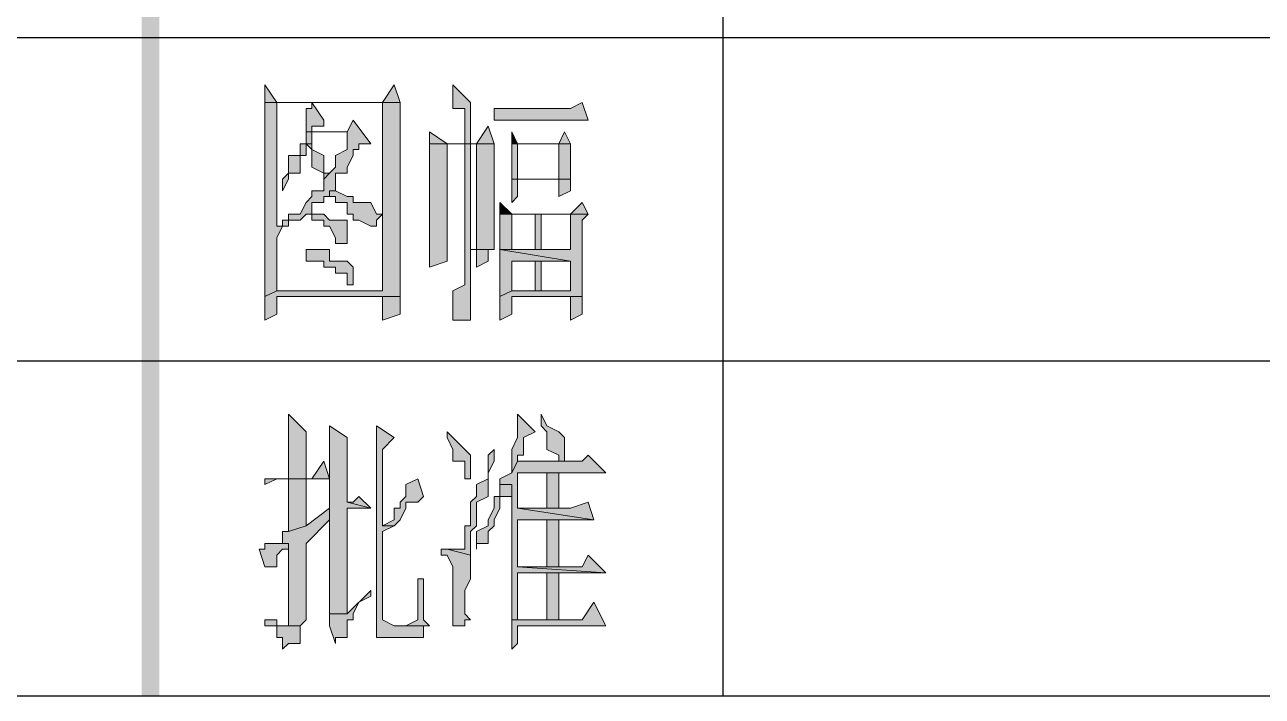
# Model space of a CAD drawing. Header units: millimetres. Extents: x 20 to 821, y 1 to 1134.
# Drawn here: x 619.4 to 657.32, y 0.5 to 21.07 of the extents above; entities that cross this region are included whole.
import ezdxf

# ---------------------------------------------------------------- set-up
doc = ezdxf.new("R2010")
doc.units = ezdxf.units.MM
doc.layers.add('1', color=7, linetype='Continuous')

msp = doc.modelspace()

# ---------------------------------------------------------------- hatches: boundary and pattern name
h = msp.add_hatch(color=0)
h.dxf.hatch_style = 2
h.paths.add_polyline_path([(623.52, 39.741732), (622.98, 39.741732), (623.52, 0.501732)])
h = msp.add_hatch(color=0)
h.dxf.hatch_style = 2
h.paths.add_polyline_path([(622.98, 39.741732), (623.52, 0.501732), (622.98, 0.501732)])
h = msp.add_hatch(color=0)
h.dxf.hatch_style = 2
h.paths.add_polyline_path([(626.76, 19.221732), (626.76, 18.681732), (627.12, 18.681732)])
h = msp.add_hatch(color=0)
h.dxf.hatch_style = 2
h.paths.add_polyline_path([(630.72, 19.221732), (630.36, 18.681732), (626.76, 18.681732), (626.76, 18.501732), (626.76, 12.741732), (627.12, 12.921732), (627.12, 14.541732), (627.3, 14.901732), (627.12, 14.901732), (627.12, 18.681732), (630.9, 18.681732)])
h = msp.add_hatch(color=0)
h.dxf.hatch_style = 2
h.paths.add_polyline_path([(632.52, 19.221732), (632.52, 18.501732), (632.88, 18.501732), (632.88, 17.421732), (633.06, 17.421732), (633.06, 18.681732)])
h = msp.add_hatch(color=0)
h.dxf.hatch_style = 2
h.paths.add_polyline_path([(630.9, 18.681732), (630.36, 18.681732), (630.36, 12.921732), (627.12, 12.921732), (626.76, 12.741732), (626.76, 12.021732), (627.12, 12.201732), (627.12, 12.741732), (630.36, 12.741732), (630.9, 12.741732), (630.9, 12.921732)])
h = msp.add_hatch(color=0)
h.dxf.hatch_style = 2
h.paths.add_polyline_path([(628.2, 18.681732), (628.2, 18.501732), (628.02, 18.501732), (628.02, 17.781732), (628.2, 17.781732), (628.2, 17.961732), (628.56, 17.961732), (628.56, 18.141732)])
h = msp.add_hatch(color=0)
h.dxf.hatch_style = 2
h.paths.add_polyline_path([(636.48, 18.681732), (636.12, 18.501732), (633.78, 18.501732), (633.78, 18.141732), (636.66, 18.141732)])
h = msp.add_hatch(color=0)
h.dxf.hatch_style = 2
h.paths.add_polyline_path([(629.46, 18.141732), (629.28, 17.781732), (628.02, 17.781732), (629.28, 17.781732), (629.28, 17.241732), (628.92, 17.061732), (628.92, 16.701732), (628.74, 16.521732), (628.56, 16.341732), (628.56, 15.981732), (628.2, 15.981732), (628.2, 15.801732), (628.02, 15.621732), (627.84, 15.261732), (627.48, 15.261732), (627.48, 15.081732), (627.3, 15.081732), (627.3, 14.901732), (627.12, 14.901732), (627.48, 14.901732), (627.48, 15.081732), (627.84, 15.081732), (628.02, 15.261732), (628.2, 15.261732), (628.2, 15.621732), (628.56, 15.621732), (628.56, 15.801732), (628.74, 15.801732), (628.74, 15.981732), (628.92, 15.981732), (628.92, 16.341732), (628.92, 16.521732), (629.28, 16.521732), (629.28, 16.701732), (629.46, 17.061732), (629.46, 17.241732), (629.64, 17.241732), (629.64, 17.421732), (630, 17.421732)])
h = msp.add_hatch(color=0)
h.dxf.hatch_style = 2
h.paths.add_polyline_path([(633.6, 17.961732), (633.24, 17.421732), (632.34, 17.421732), (633.78, 17.421732)])
h = msp.add_hatch(color=0)
h.dxf.hatch_style = 2
h.paths.add_polyline_path([(628.02, 17.781732), (628.02, 17.421732), (627.84, 17.421732), (627.84, 17.061732), (627.48, 17.061732), (627.48, 16.521732), (627.3, 16.341732), (627.3, 15.981732), (627.48, 16.341732), (627.48, 16.521732), (627.84, 16.521732), (627.84, 17.061732), (628.02, 17.061732), (628.02, 17.421732), (628.2, 17.421732), (628.2, 17.781732), (629.28, 17.781732)])
h = msp.add_hatch(color=0)
h.dxf.hatch_style = 2
h.paths.add_polyline_path([(631.8, 17.781732), (631.8, 17.421732), (633.24, 17.421732), (633.24, 14.181732), (633.78, 14.181732), (633.78, 17.421732), (632.34, 17.421732)])
h = msp.add_hatch(color=0)
h.dxf.hatch_style = 2
h.paths.add_polyline_path([(634.32, 17.781732), (634.32, 17.421732), (634.5, 17.421732)])
h = msp.add_hatch(color=0)
h.dxf.hatch_style = 2
h.paths.add_polyline_path([(635.94, 17.781732), (635.76, 17.421732), (634.32, 17.421732), (634.32, 17.241732), (634.32, 16.341732), (634.5, 16.341732), (634.5, 17.421732), (635.76, 17.421732), (636.12, 17.421732)])
h = msp.add_hatch(color=0)
h.dxf.hatch_style = 2
h.paths.add_polyline_path([(628.2, 17.421732), (628.02, 17.421732), (628.2, 17.241732), (628.2, 16.701732), (628.56, 16.521732), (628.56, 16.341732), (628.74, 16.521732), (628.56, 16.521732), (628.56, 16.701732), (628.56, 17.061732), (628.2, 17.241732)])
h = msp.add_hatch(color=0)
h.dxf.hatch_style = 2
h.paths.add_polyline_path([(631.8, 17.421732), (631.8, 13.641732), (632.34, 13.821732), (632.34, 17.421732), (632.88, 17.421732), (633.24, 17.421732)])
h = msp.add_hatch(color=0)
h.dxf.hatch_style = 2
h.paths.add_polyline_path([(633.06, 17.421732), (632.88, 17.421732), (632.88, 13.641732), (632.88, 13.101732), (632.52, 12.921732), (632.52, 12.021732), (633.06, 12.021732)])
h = msp.add_hatch(color=0)
h.dxf.hatch_style = 2
h.paths.add_polyline_path([(636.12, 17.421732), (635.76, 17.421732), (635.76, 16.341732), (634.32, 16.341732), (634.32, 15.981732), (634.32, 15.621732), (634.5, 15.801732), (634.5, 16.341732), (635.76, 16.341732), (636.12, 16.341732), (636.12, 16.521732)])
h = msp.add_hatch(color=0)
h.dxf.hatch_style = 2
h.paths.add_polyline_path([(636.12, 16.341732), (635.76, 16.341732), (635.76, 15.801732), (636.12, 15.981732)])
h = msp.add_hatch(color=0)
h.dxf.hatch_style = 2
h.paths.add_polyline_path([(628.92, 15.981732), (628.74, 15.981732), (628.74, 15.801732), (628.92, 15.801732), (628.92, 15.621732), (629.28, 15.621732), (629.28, 15.261732), (629.46, 15.261732), (629.46, 15.081732), (629.64, 15.081732), (630, 14.901732), (630.18, 14.901732), (630.18, 15.081732), (630.36, 15.261732), (630.18, 15.261732), (630, 15.621732), (629.64, 15.621732), (629.46, 15.621732), (629.46, 15.801732), (629.28, 15.801732)])
h = msp.add_hatch(color=0)
h.dxf.hatch_style = 2
h.paths.add_polyline_path([(633.96, 15.621732), (633.96, 15.261732), (634.32, 15.261732)])
h = msp.add_hatch(color=0)
h.dxf.hatch_style = 2
h.paths.add_polyline_path([(636.48, 15.621732), (636.12, 15.261732), (633.96, 15.261732), (633.96, 15.081732), (633.96, 14.181732), (634.32, 14.181732), (634.32, 15.261732), (635.04, 15.261732), (636.66, 15.261732)])
h = msp.add_hatch(color=0)
h.dxf.hatch_style = 2
h.paths.add_polyline_path([(628.2, 15.261732), (628.2, 15.081732), (628.56, 15.081732), (628.56, 14.901732), (628.74, 14.901732), (628.92, 14.541732), (628.92, 14.361732), (629.28, 14.361732), (629.28, 15.081732), (628.92, 15.081732), (628.74, 15.081732), (628.56, 15.261732)])
h = msp.add_hatch(color=0)
h.dxf.hatch_style = 2
h.paths.add_polyline_path([(636.66, 15.261732), (635.04, 15.261732), (636.12, 15.261732), (636.12, 14.181732), (635.22, 14.181732), (633.96, 14.181732), (636.12, 13.821732), (636.12, 12.921732), (635.22, 12.921732), (634.32, 12.921732), (633.96, 12.741732), (633.96, 12.021732), (634.32, 12.201732), (634.32, 12.741732), (636.12, 12.741732), (636.48, 12.741732), (636.48, 12.921732), (636.48, 13.461732), (636.48, 15.081732)])
h = msp.add_hatch(color=0)
h.dxf.hatch_style = 2
h.paths.add_polyline_path([(635.04, 15.261732), (635.04, 14.181732), (635.22, 14.181732), (635.22, 15.261732), (636.12, 15.261732)])
h = msp.add_hatch(color=0)
h.dxf.hatch_style = 2
h.paths.add_polyline_path([(628.02, 14.181732), (628.02, 13.821732), (628.2, 13.821732), (628.56, 13.821732), (628.56, 13.641732), (628.92, 13.641732), (628.92, 13.461732), (629.28, 13.461732), (629.28, 13.101732), (629.46, 13.101732), (629.46, 13.461732), (629.46, 13.641732), (629.28, 13.821732), (628.74, 13.821732), (628.74, 14.181732)])
h = msp.add_hatch(color=0)
h.dxf.hatch_style = 2
h.paths.add_polyline_path([(633.06, 14.361732), (633.06, 14.181732), (633.24, 14.181732), (633.24, 13.641732), (633.6, 13.821732), (633.6, 14.181732), (633.78, 14.181732), (633.06, 14.181732)])
h = msp.add_hatch(color=0)
h.dxf.hatch_style = 2
h.paths.add_polyline_path([(633.96, 14.181732), (633.96, 12.741732), (634.32, 12.921732), (634.32, 13.821732), (635.04, 13.821732), (636.12, 13.821732)])
h = msp.add_hatch(color=0)
h.dxf.hatch_style = 2
h.paths.add_polyline_path([(635.04, 12.921732), (635.22, 12.921732), (635.22, 13.821732), (635.04, 13.821732)])
h = msp.add_hatch(color=0)
h.dxf.hatch_style = 2
h.paths.add_polyline_path([(630.9, 12.741732), (630.36, 12.741732), (630.36, 12.021732), (630.9, 12.201732)])
h = msp.add_hatch(color=0)
h.dxf.hatch_style = 2
h.paths.add_polyline_path([(636.48, 12.741732), (636.12, 12.741732), (636.12, 12.021732), (636.48, 12.201732)])
h = msp.add_hatch(color=0)
h.dxf.hatch_style = 2
h.paths.add_polyline_path([(627.48, 9.141732), (627.48, 7.161732), (628.02, 7.161732), (628.02, 8.601732)])
h = msp.add_hatch(color=0)
h.dxf.hatch_style = 2
h.paths.add_polyline_path([(634.5, 9.141732), (634.5, 8.421732), (634.32, 8.061732), (634.32, 7.341732), (634.5, 7.701732), (634.5, 7.881732), (634.68, 7.881732), (634.68, 8.421732), (635.04, 8.601732)])
h = msp.add_hatch(color=0)
h.dxf.hatch_style = 2
h.paths.add_polyline_path([(635.22, 9.141732), (635.22, 8.781732), (635.4, 8.601732), (635.4, 8.061732), (635.76, 7.881732), (635.76, 7.701732), (635.94, 7.701732), (635.94, 8.421732), (635.76, 8.601732), (635.4, 8.781732)])
h = msp.add_hatch(color=0)
h.dxf.hatch_style = 2
h.paths.add_polyline_path([(628.74, 8.781732), (628.74, 3.021732), (629.28, 3.021732), (629.28, 6.261732), (630, 6.261732), (629.28, 6.441732), (629.28, 8.421732)])
h = msp.add_hatch(color=0)
h.dxf.hatch_style = 2
h.paths.add_polyline_path([(630.18, 8.781732), (630.18, 2.301732), (630.36, 2.301732), (631.62, 2.301732), (631.62, 2.661732), (630.72, 2.661732), (630.36, 2.841732), (630.36, 5.541732), (630.72, 5.721732), (630.36, 5.721732), (630.36, 8.061732), (630.72, 8.421732)])
h = msp.add_hatch(color=0)
h.dxf.hatch_style = 2
h.paths.add_polyline_path([(632.34, 8.601732), (632.34, 8.421732), (632.52, 8.061732), (632.52, 7.701732), (632.88, 7.701732), (632.88, 7.161732), (633.06, 7.161732), (633.06, 7.881732), (632.88, 8.061732), (632.52, 8.421732)])
h = msp.add_hatch(color=0)
h.dxf.hatch_style = 2
h.paths.add_polyline_path([(633.78, 8.061732), (633.6, 7.881732), (633.6, 7.161732), (633.24, 6.981732), (633.24, 6.621732), (633.06, 6.441732), (633.06, 5.721732), (632.88, 5.721732), (632.88, 5.001732), (632.52, 5.001732), (632.34, 5.001732), (633.06, 4.821732), (633.06, 5.001732), (633.06, 5.541732), (633.24, 5.721732), (633.24, 6.441732), (633.6, 6.621732), (633.6, 7.341732), (633.78, 7.701732)])
h = msp.add_hatch(color=0)
h.dxf.hatch_style = 2
h.paths.add_polyline_path([(628.56, 7.701732), (628.2, 7.161732), (626.76, 7.161732), (626.76, 6.981732), (627.12, 7.161732), (628.74, 7.161732)])
h = msp.add_hatch(color=0)
h.dxf.hatch_style = 2
h.paths.add_polyline_path([(636.66, 7.881732), (636.48, 7.701732), (634.5, 7.701732), (634.32, 7.341732), (633.96, 7.161732), (633.96, 6.981732), (634.32, 6.981732), (634.32, 2.841732), (635.76, 2.841732), (634.5, 2.841732), (634.5, 4.281732), (637.2, 4.281732), (634.5, 4.461732), (634.5, 5.901732), (635.4, 5.901732), (636.84, 5.901732), (634.5, 6.261732), (634.5, 7.341732), (635.4, 7.341732), (637.2, 7.341732)])
h = msp.add_hatch(color=0)
h.dxf.hatch_style = 2
h.paths.add_polyline_path([(635.4, 6.261732), (635.76, 6.261732), (635.76, 7.341732), (635.4, 7.341732)])
h = msp.add_hatch(color=0)
h.dxf.hatch_style = 2
h.paths.add_polyline_path([(628.02, 7.161732), (627.48, 7.161732), (627.48, 5.541732), (628.02, 5.721732)])
h = msp.add_hatch(color=0)
h.dxf.hatch_style = 2
h.paths.add_polyline_path([(631.44, 7.161732), (631.08, 6.981732), (631.08, 6.621732), (630.9, 6.441732), (630.9, 6.261732), (630.72, 6.261732), (630.72, 5.901732), (630.36, 5.721732), (630.72, 5.721732), (630.9, 5.901732), (631.08, 6.261732), (631.08, 6.441732), (631.44, 6.441732), (631.62, 6.621732)])
h = msp.add_hatch(color=0)
h.dxf.hatch_style = 2
h.paths.add_polyline_path([(633.96, 6.981732), (633.96, 6.621732), (633.78, 6.621732), (633.78, 6.261732), (633.6, 5.901732), (633.6, 5.721732), (633.24, 5.541732), (633.24, 5.001732), (633.24, 5.181732), (633.6, 5.181732), (633.6, 5.541732), (633.78, 5.721732), (633.78, 5.901732), (633.96, 6.261732), (633.96, 6.621732), (634.32, 6.621732), (634.32, 6.981732)])
h = msp.add_hatch(color=0)
h.dxf.hatch_style = 2
h.paths.add_polyline_path([(629.64, 6.621732), (629.46, 6.441732), (629.28, 6.441732), (630, 6.261732)])
h = msp.add_hatch(color=0)
h.dxf.hatch_style = 2
h.paths.add_polyline_path([(628.74, 6.261732), (628.02, 5.721732), (627.48, 5.541732), (627.3, 5.541732), (627.3, 5.181732), (627.12, 5.181732), (627.48, 5.181732), (627.48, 2.661732), (627.3, 2.661732), (627.84, 2.661732), (628.02, 2.841732), (628.02, 5.181732), (628.74, 5.901732)])
h = msp.add_hatch(color=0)
h.dxf.hatch_style = 2
h.paths.add_polyline_path([(636.66, 6.441732), (636.12, 6.261732), (634.5, 6.261732), (636.84, 5.901732)])
h = msp.add_hatch(color=0)
h.dxf.hatch_style = 2
h.paths.add_polyline_path([(635.4, 4.461732), (635.76, 4.461732), (635.76, 5.901732), (635.4, 5.901732)])
h = msp.add_hatch(color=0)
h.dxf.hatch_style = 2
h.paths.add_polyline_path([(627.12, 5.181732), (626.76, 5.181732), (626.76, 5.001732), (626.58, 5.001732), (626.76, 4.461732), (627.12, 4.461732), (627.12, 4.821732), (627.3, 5.001732), (627.48, 5.001732), (627.48, 5.181732)])
h = msp.add_hatch(color=0)
h.dxf.hatch_style = 2
h.paths.add_polyline_path([(632.16, 5.001732), (632.16, 4.821732), (632.34, 4.821732), (632.52, 4.461732), (632.52, 2.661732), (632.88, 2.661732), (632.88, 2.841732), (633.06, 2.841732), (632.88, 3.021732), (632.88, 3.741732), (633.06, 4.101732), (633.06, 4.821732), (632.34, 5.001732)])
h = msp.add_hatch(color=0)
h.dxf.hatch_style = 2
h.paths.add_polyline_path([(636.66, 4.821732), (636.48, 4.461732), (634.5, 4.461732), (637.2, 4.281732)])
h = msp.add_hatch(color=0)
h.dxf.hatch_style = 2
h.paths.add_polyline_path([(635.76, 4.281732), (635.4, 4.281732), (635.4, 2.841732), (634.5, 2.841732), (635.76, 2.841732)])
h = msp.add_hatch(color=0)
h.dxf.hatch_style = 2
h.paths.add_polyline_path([(631.62, 4.101732), (631.44, 4.101732), (631.44, 3.741732), (631.44, 2.841732), (631.08, 2.661732), (631.8, 2.661732), (631.62, 2.841732)])
h = msp.add_hatch(color=0)
h.dxf.hatch_style = 2
h.paths.add_polyline_path([(630, 3.741732), (629.28, 3.021732), (628.74, 3.021732), (628.74, 2.841732), (628.74, 2.661732), (628.92, 2.121732), (628.92, 2.301732), (629.28, 2.301732), (629.28, 2.841732), (629.46, 2.841732), (629.46, 3.021732), (629.64, 3.381732), (630, 3.561732)])
h = msp.add_hatch(color=0)
h.dxf.hatch_style = 2
h.paths.add_polyline_path([(636.84, 3.381732), (636.48, 2.841732), (634.32, 2.841732), (634.32, 2.661732), (634.32, 1.941732), (634.5, 2.121732), (634.5, 2.661732), (637.2, 2.661732)])
h = msp.add_hatch(color=0)
h.dxf.hatch_style = 2
h.paths.add_polyline_path([(626.76, 2.841732), (626.76, 2.661732), (627.12, 2.661732), (627.12, 2.301732), (627.3, 2.301732), (627.3, 1.941732), (627.48, 2.121732), (627.84, 2.121732), (627.84, 2.301732), (627.84, 2.661732), (627.3, 2.661732), (627.12, 2.661732), (627.12, 2.841732)])

# ---------------------------------------------------------------- linework, layer by layer
at = {"layer": '1', "color": 0, "lineweight": 25}
for points in [[(20.16, 1133.601732), (821.16, 1133.601732), (821.16, 0.501732), (20.16, 0.501732), (20.16, 1133.601732)], [(640.8, 0.501732), (640.8, 39.741732)], [(689.04, 20.661732), (557.64, 20.661732)], [(689.04, 10.761732), (557.64, 10.761732)]]:
    msp.add_lwpolyline(points, dxfattribs=at)
at = {"layer": '1', "color": 0, "lineweight": 5}
for points in [[(626.76, 19.221732), (626.76, 18.681732), (627.12, 18.681732), (626.76, 19.221732)], [(630.72, 19.221732), (630.36, 18.681732), (626.76, 18.681732), (626.76, 18.501732), (626.76, 12.741732), (627.12, 12.921732), (627.12, 14.541732), (627.3, 14.901732), (627.12, 14.901732), (627.12, 18.681732), (630.9, 18.681732), (630.72, 19.221732)], [(632.52, 19.221732), (632.52, 18.501732), (632.88, 18.501732), (632.88, 17.421732), (633.06, 17.421732), (633.06, 18.681732), (632.52, 19.221732)], [(630.9, 18.681732), (630.36, 18.681732), (630.36, 12.921732), (627.12, 12.921732), (626.76, 12.741732), (626.76, 12.021732), (627.12, 12.201732), (627.12, 12.741732), (630.36, 12.741732), (630.9, 12.741732), (630.9, 12.921732), (630.9, 18.681732)], [(628.2, 18.681732), (628.2, 18.501732), (628.02, 18.501732), (628.02, 17.781732), (628.2, 17.781732), (628.2, 17.961732), (628.56, 17.961732), (628.56, 18.141732), (628.2, 18.681732)], [(636.48, 18.681732), (636.12, 18.501732), (633.78, 18.501732), (633.78, 18.141732), (636.66, 18.141732), (636.48, 18.681732)], [(629.46, 18.141732), (629.28, 17.781732), (628.02, 17.781732), (629.28, 17.781732), (629.28, 17.241732), (628.92, 17.061732), (628.92, 16.701732), (628.74, 16.521732), (628.56, 16.341732), (628.56, 15.981732), (628.2, 15.981732), (628.2, 15.801732), (628.02, 15.621732), (627.84, 15.261732), (627.48, 15.261732), (627.48, 15.081732), (627.3, 15.081732), (627.3, 14.901732), (627.12, 14.901732), (627.48, 14.901732), (627.48, 15.081732), (627.84, 15.081732), (628.02, 15.261732), (628.2, 15.261732), (628.2, 15.621732), (628.56, 15.621732), (628.56, 15.801732), (628.74, 15.801732), (628.74, 15.981732), (628.92, 15.981732), (628.92, 16.341732), (628.92, 16.521732), (629.28, 16.521732), (629.28, 16.701732), (629.46, 17.061732), (629.46, 17.241732), (629.64, 17.241732), (629.64, 17.421732), (630, 17.421732), (629.46, 18.141732)], [(633.6, 17.961732), (633.24, 17.421732), (632.34, 17.421732), (633.78, 17.421732), (633.6, 17.961732)], [(628.02, 17.781732), (628.02, 17.421732), (627.84, 17.421732), (627.84, 17.061732), (627.48, 17.061732), (627.48, 16.521732), (627.3, 16.341732), (627.3, 15.981732), (627.48, 16.341732), (627.48, 16.521732), (627.84, 16.521732), (627.84, 17.061732), (628.02, 17.061732), (628.02, 17.421732), (628.2, 17.421732), (628.2, 17.781732), (628.2, 17.781732), (629.28, 17.781732), (628.02, 17.781732)], [(631.8, 17.781732), (631.8, 17.421732), (633.24, 17.421732), (633.24, 14.181732), (633.78, 14.181732), (633.78, 17.421732), (632.34, 17.421732), (631.8, 17.781732)], [(634.32, 17.781732), (634.32, 17.421732), (634.5, 17.421732), (634.32, 17.781732)], [(635.94, 17.781732), (635.76, 17.421732), (634.32, 17.421732), (634.32, 17.241732), (634.32, 16.341732), (634.5, 16.341732), (634.5, 17.421732), (635.76, 17.421732), (636.12, 17.421732), (635.94, 17.781732)], [(628.2, 17.421732), (628.02, 17.421732), (628.2, 17.241732), (628.2, 16.701732), (628.56, 16.521732), (628.56, 16.341732), (628.74, 16.521732), (628.56, 16.521732), (628.56, 16.701732), (628.56, 17.061732), (628.2, 17.241732), (628.2, 17.421732)], [(631.8, 17.421732), (631.8, 13.641732), (632.34, 13.821732), (632.34, 17.421732), (632.88, 17.421732), (633.24, 17.421732), (631.8, 17.421732)], [(633.06, 17.421732), (632.88, 17.421732), (632.88, 13.641732), (632.88, 13.101732), (632.52, 12.921732), (632.52, 12.021732), (633.06, 12.021732), (633.06, 17.421732)], [(636.12, 17.421732), (635.76, 17.421732), (635.76, 16.341732), (634.32, 16.341732), (634.32, 15.981732), (634.32, 15.621732), (634.5, 15.801732), (634.5, 16.341732), (635.76, 16.341732), (636.12, 16.341732), (636.12, 16.521732), (636.12, 17.421732)], [(636.12, 16.341732), (635.76, 16.341732), (635.76, 15.801732), (636.12, 15.981732), (636.12, 16.341732)], [(628.92, 15.981732), (628.74, 15.981732), (628.74, 15.801732), (628.92, 15.801732), (628.92, 15.621732), (629.28, 15.621732), (629.28, 15.261732), (629.46, 15.261732), (629.46, 15.081732), (629.64, 15.081732), (630, 14.901732), (630.18, 14.901732), (630.18, 15.081732), (630.36, 15.261732), (630.18, 15.261732), (630, 15.621732), (629.64, 15.621732), (629.46, 15.621732), (629.46, 15.801732), (629.28, 15.801732), (628.92, 15.981732)], [(633.96, 15.621732), (633.96, 15.261732), (634.32, 15.261732), (633.96, 15.621732)], [(636.48, 15.621732), (636.12, 15.261732), (633.96, 15.261732), (633.96, 15.081732), (633.96, 14.181732), (634.32, 14.181732), (634.32, 15.261732), (635.04, 15.261732), (636.66, 15.261732), (636.48, 15.621732)], [(628.2, 15.261732), (628.2, 15.081732), (628.56, 15.081732), (628.56, 14.901732), (628.74, 14.901732), (628.92, 14.541732), (628.92, 14.361732), (629.28, 14.361732), (629.28, 15.081732), (628.92, 15.081732), (628.74, 15.081732), (628.56, 15.261732), (628.2, 15.261732)], [(636.66, 15.261732), (635.04, 15.261732), (636.12, 15.261732), (636.12, 14.181732), (635.22, 14.181732), (633.96, 14.181732), (636.12, 13.821732), (636.12, 12.921732), (635.22, 12.921732), (634.32, 12.921732), (633.96, 12.741732), (633.96, 12.021732), (634.32, 12.201732), (634.32, 12.741732), (636.12, 12.741732), (636.48, 12.741732), (636.48, 12.921732), (636.48, 13.461732), (636.48, 13.461732), (636.48, 15.081732), (636.66, 15.261732)], [(635.04, 15.261732), (635.04, 14.181732), (635.22, 14.181732), (635.22, 15.261732), (636.12, 15.261732), (635.04, 15.261732)], [(628.02, 14.181732), (628.02, 13.821732), (628.2, 13.821732), (628.56, 13.821732), (628.56, 13.641732), (628.92, 13.641732), (628.92, 13.461732), (629.28, 13.461732), (629.28, 13.101732), (629.46, 13.101732), (629.46, 13.461732), (629.46, 13.641732), (629.28, 13.821732), (629.28, 13.821732), (628.74, 13.821732), (628.74, 14.181732), (628.02, 14.181732)], [(633.06, 14.361732), (633.06, 14.181732), (633.24, 14.181732), (633.24, 13.641732), (633.6, 13.821732), (633.6, 14.181732), (633.78, 14.181732), (633.06, 14.181732), (633.06, 14.361732)], [(633.96, 14.181732), (633.96, 12.741732), (634.32, 12.921732), (634.32, 13.821732), (635.04, 13.821732), (636.12, 13.821732), (633.96, 14.181732)], [(635.04, 12.921732), (635.22, 12.921732), (635.22, 13.821732), (635.04, 13.821732), (635.04, 12.921732)], [(630.9, 12.741732), (630.36, 12.741732), (630.36, 12.021732), (630.9, 12.201732), (630.9, 12.741732)], [(636.48, 12.741732), (636.12, 12.741732), (636.12, 12.021732), (636.48, 12.201732), (636.48, 12.741732)], [(627.48, 9.141732), (627.48, 7.161732), (628.02, 7.161732), (628.02, 8.601732), (627.48, 9.141732)], [(634.5, 9.141732), (634.5, 8.421732), (634.32, 8.061732), (634.32, 7.341732), (634.5, 7.701732), (634.5, 7.881732), (634.68, 7.881732), (634.68, 8.421732), (635.04, 8.601732), (634.5, 9.141732)], [(635.22, 9.141732), (635.22, 8.781732), (635.4, 8.601732), (635.4, 8.061732), (635.76, 7.881732), (635.76, 7.701732), (635.94, 7.701732), (635.94, 8.421732), (635.76, 8.601732), (635.4, 8.781732), (635.22, 9.141732)], [(628.74, 8.781732), (628.74, 3.021732), (629.28, 3.021732), (629.28, 6.261732), (630, 6.261732), (629.28, 6.441732), (629.28, 8.421732), (628.74, 8.781732)], [(630.18, 8.781732), (630.18, 2.301732), (630.36, 2.301732), (631.62, 2.301732), (631.62, 2.661732), (630.72, 2.661732), (630.36, 2.841732), (630.36, 5.541732), (630.72, 5.721732), (630.36, 5.721732), (630.36, 8.061732), (630.72, 8.421732), (630.18, 8.781732)], [(632.34, 8.601732), (632.34, 8.421732), (632.52, 8.061732), (632.52, 7.701732), (632.88, 7.701732), (632.88, 7.161732), (633.06, 7.161732), (633.06, 7.881732), (632.88, 8.061732), (632.52, 8.421732), (632.34, 8.601732)], [(633.78, 8.061732), (633.6, 7.881732), (633.6, 7.161732), (633.24, 6.981732), (633.24, 6.621732), (633.06, 6.441732), (633.06, 5.721732), (632.88, 5.721732), (632.88, 5.001732), (632.52, 5.001732), (632.34, 5.001732), (633.06, 4.821732), (633.06, 5.001732), (633.06, 5.541732), (633.24, 5.721732), (633.24, 6.441732), (633.6, 6.621732), (633.6, 7.341732), (633.78, 7.701732), (633.78, 8.061732)], [(628.56, 7.701732), (628.2, 7.161732), (626.76, 7.161732), (626.76, 6.981732), (627.12, 7.161732), (628.74, 7.161732), (628.56, 7.701732)], [(636.66, 7.881732), (636.48, 7.701732), (634.5, 7.701732), (634.32, 7.341732), (633.96, 7.161732), (633.96, 6.981732), (634.32, 6.981732), (634.32, 2.841732), (635.76, 2.841732), (634.5, 2.841732), (634.5, 4.281732), (637.2, 4.281732), (634.5, 4.461732), (634.5, 5.901732), (635.4, 5.901732), (636.84, 5.901732), (634.5, 6.261732), (634.5, 7.341732), (635.4, 7.341732), (637.2, 7.341732), (636.66, 7.881732)], [(635.4, 6.261732), (635.76, 6.261732), (635.76, 7.341732), (635.4, 7.341732), (635.4, 6.261732)], [(628.02, 7.161732), (627.48, 7.161732), (627.48, 5.541732), (628.02, 5.721732), (628.02, 7.161732)], [(631.44, 7.161732), (631.08, 6.981732), (631.08, 6.621732), (630.9, 6.441732), (630.9, 6.261732), (630.72, 6.261732), (630.72, 5.901732), (630.36, 5.721732), (630.72, 5.721732), (630.9, 5.901732), (631.08, 6.261732), (631.08, 6.441732), (631.44, 6.441732), (631.62, 6.621732), (631.44, 7.161732)], [(633.96, 6.981732), (633.96, 6.621732), (633.78, 6.621732), (633.78, 6.261732), (633.6, 5.901732), (633.6, 5.721732), (633.24, 5.541732), (633.24, 5.001732), (633.24, 5.181732), (633.6, 5.181732), (633.6, 5.541732), (633.78, 5.721732), (633.78, 5.901732), (633.96, 6.261732), (633.96, 6.621732), (634.32, 6.621732), (634.32, 6.981732), (633.96, 6.981732)], [(629.64, 6.621732), (629.46, 6.441732), (629.28, 6.441732), (630, 6.261732), (629.64, 6.621732)], [(628.74, 6.261732), (628.02, 5.721732), (627.48, 5.541732), (627.3, 5.541732), (627.3, 5.181732), (627.12, 5.181732), (627.48, 5.181732), (627.48, 2.661732), (627.3, 2.661732), (627.84, 2.661732), (628.02, 2.841732), (628.02, 5.181732), (628.74, 5.901732), (628.74, 6.261732)], [(636.66, 6.441732), (636.12, 6.261732), (634.5, 6.261732), (636.84, 5.901732), (636.66, 6.441732)], [(635.4, 4.461732), (635.76, 4.461732), (635.76, 5.901732), (635.4, 5.901732), (635.4, 4.461732)], [(627.12, 5.181732), (626.76, 5.181732), (626.76, 5.001732), (626.58, 5.001732), (626.76, 4.461732), (627.12, 4.461732), (627.12, 4.821732), (627.3, 5.001732), (627.48, 5.001732), (627.48, 5.181732), (627.12, 5.181732)], [(632.16, 5.001732), (632.16, 4.821732), (632.34, 4.821732), (632.52, 4.461732), (632.52, 2.661732), (632.88, 2.661732), (632.88, 2.841732), (633.06, 2.841732), (632.88, 3.021732), (632.88, 3.021732), (632.88, 3.741732), (633.06, 4.101732), (633.06, 4.821732), (632.34, 5.001732), (632.16, 5.001732)], [(636.66, 4.821732), (636.48, 4.461732), (634.5, 4.461732), (637.2, 4.281732), (636.66, 4.821732)], [(635.76, 4.281732), (635.4, 4.281732), (635.4, 2.841732), (634.5, 2.841732), (635.76, 2.841732), (635.76, 4.281732)], [(631.62, 4.101732), (631.44, 4.101732), (631.44, 3.741732), (631.44, 2.841732), (631.08, 2.661732), (631.8, 2.661732), (631.62, 2.841732), (631.62, 4.101732)], [(630, 3.741732), (629.28, 3.021732), (628.74, 3.021732), (628.74, 2.841732), (628.74, 2.661732), (628.92, 2.121732), (628.92, 2.301732), (629.28, 2.301732), (629.28, 2.841732), (629.46, 2.841732), (629.46, 3.021732), (629.64, 3.381732), (630, 3.561732), (630, 3.741732)], [(636.84, 3.381732), (636.48, 2.841732), (634.32, 2.841732), (634.32, 2.661732), (634.32, 1.941732), (634.5, 2.121732), (634.5, 2.661732), (637.2, 2.661732), (636.84, 3.381732)], [(626.76, 2.841732), (626.76, 2.661732), (627.12, 2.661732), (627.12, 2.301732), (627.3, 2.301732), (627.3, 1.941732), (627.48, 2.121732), (627.84, 2.121732), (627.84, 2.301732), (627.84, 2.661732), (627.3, 2.661732), (627.12, 2.661732), (627.12, 2.841732), (626.76, 2.841732)]]:
    msp.add_lwpolyline(points, dxfattribs=at)

doc.saveas('drawing.dxf')
